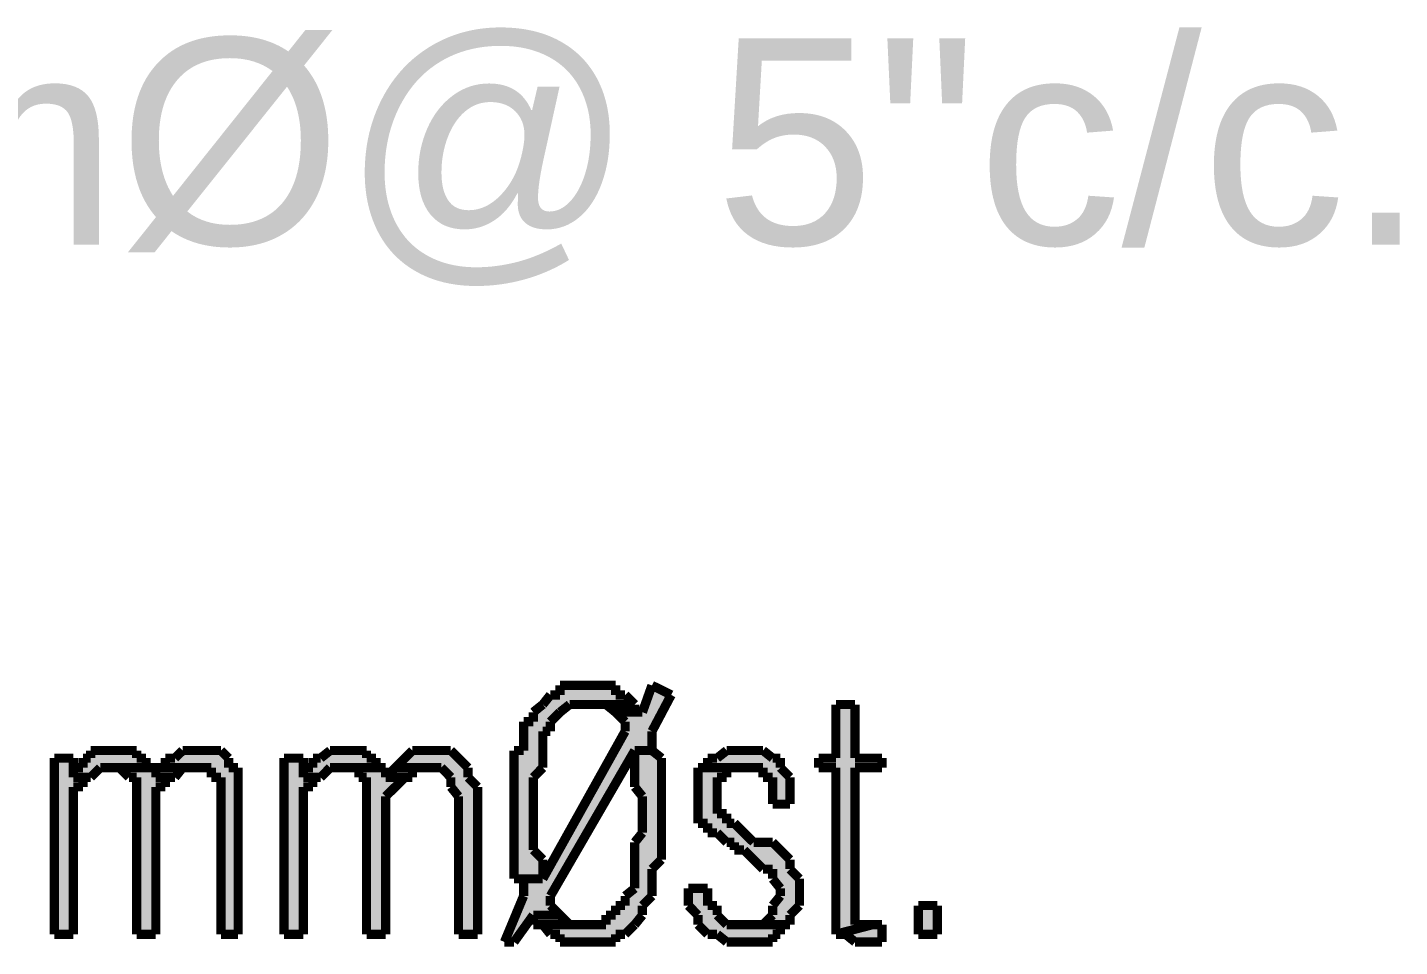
# Model space of a CAD drawing. Header units: millimetres. Extents: x 5 to 350, y 3 to 213.
# Drawn here: x 88.56 to 101.2, y 157.61 to 166.08 of the extents above; entities that cross this region are included whole.
import ezdxf

# ---------------------------------------------------------------- set-up
doc = ezdxf.new("R2010")
doc.units = ezdxf.units.MM
for name, color, linetype in [('H', 251, 'Continuous'), ('P', 255, 'Continuous'), ('T', 255, 'Continuous')]:
    doc.layers.add(name, color=color, linetype=linetype)
doc.styles.get("Standard").update_dxf_attribs({"font": 'arial.ttf'})

msp = doc.modelspace()

# ---------------------------------------------------------------- hatches: boundary and pattern name
at = {"layer": 'H', "linetype": 'Continuous'}
for points in [[(92.957, 157.656), (93.133, 158.08), (93.133, 158.238), (93.31, 158.238), (94.068, 159.597), (94.068, 159.685), (93.98, 159.773), (94.227, 159.773), (94.315, 160.02), (94.492, 159.932), (94.315, 159.597), (94.315, 159.42), (94.156, 159.42), (93.38, 158.08), (93.38, 157.992), (93.468, 157.903), (93.222, 157.903), (93.045, 157.656), (92.957, 157.656)], [(93.045, 158.238), (93.045, 159.42), (93.133, 159.42), (93.133, 159.685), (93.222, 159.685), (93.222, 159.773), (93.38, 159.932), (93.468, 159.932), (93.468, 160.02), (93.98, 160.02), (93.98, 159.932), (94.068, 159.932), (94.156, 159.844), (93.557, 159.844), (93.38, 159.685), (93.38, 159.597), (93.31, 159.597), (93.31, 159.262), (93.222, 159.173), (93.222, 158.503), (93.31, 158.415), (93.31, 158.238), (93.045, 158.238)], [(93.98, 159.773), (93.892, 159.844), (94.156, 159.844), (94.156, 159.773), (93.98, 159.773)], [(96.008, 157.727), (96.008, 159.262), (95.85, 159.262), (95.85, 159.35), (96.008, 159.35), (96.008, 159.844), (96.185, 159.844), (96.185, 159.35), (96.432, 159.35), (96.432, 159.262), (96.185, 159.262), (96.185, 157.815), (96.344, 157.815), (96.008, 157.727)], [(88.812, 157.727), (88.812, 159.35), (88.988, 159.35), (88.988, 159.173), (89.076, 159.173), (89.076, 159.085), (88.988, 159.085), (88.988, 157.727), (88.812, 157.727)], [(88.988, 159.173), (88.988, 159.262), (89.076, 159.262), (89.076, 159.35), (89.147, 159.35), (89.147, 159.42), (89.57, 159.42), (89.57, 159.35), (89.658, 159.35), (89.658, 159.262), (89.235, 159.262), (89.147, 159.173), (88.988, 159.173)], [(90.346, 157.727), (90.346, 159.173), (90.258, 159.173), (90.258, 159.262), (89.835, 159.262), (89.835, 159.35), (89.923, 159.35), (89.994, 159.42), (90.346, 159.42), (90.417, 159.35), (90.417, 159.262), (90.505, 159.262), (90.505, 157.727), (90.346, 157.727)], [(90.928, 157.727), (90.928, 159.35), (91.105, 159.35), (91.105, 159.173), (91.193, 159.173), (91.193, 159.085), (91.105, 159.085), (91.105, 157.727), (90.928, 157.727)], [(91.105, 159.173), (91.105, 159.262), (91.193, 159.262), (91.193, 159.35), (91.264, 159.35), (91.352, 159.42), (91.687, 159.42), (91.687, 159.35), (91.775, 159.35), (91.775, 159.262), (91.352, 159.262), (91.264, 159.173), (91.105, 159.173)], [(92.534, 157.727), (92.534, 158.997), (92.463, 159.085), (92.463, 159.173), (92.375, 159.262), (91.952, 159.262), (92.11, 159.42), (92.463, 159.42), (92.622, 159.262), (92.622, 159.173), (92.71, 159.085), (92.71, 157.727), (92.534, 157.727)], [(93.468, 157.656), (93.468, 157.727), (93.38, 157.727), (93.31, 157.815), (93.892, 157.815), (93.892, 157.903), (93.98, 157.903), (93.98, 157.992), (94.068, 157.992), (94.068, 158.08), (94.156, 158.15), (94.156, 158.574), (94.227, 158.662), (94.227, 158.997), (94.156, 159.085), (94.156, 159.42), (94.315, 159.42), (94.403, 159.35), (94.403, 158.415), (94.315, 158.327), (94.315, 158.08), (94.227, 157.992), (94.227, 157.903), (94.068, 157.727), (93.98, 157.727), (93.98, 157.656), (93.468, 157.656)], [(95.426, 158.926), (95.426, 159.173), (95.338, 159.173), (95.338, 159.262), (94.827, 159.262), (94.827, 159.35), (94.915, 159.35), (95.003, 159.42), (95.338, 159.42), (95.426, 159.35), (95.497, 159.35), (95.497, 159.262), (95.585, 159.173), (95.585, 158.926), (95.426, 158.926)], [(89.57, 157.727), (89.57, 159.173), (89.5, 159.173), (89.412, 159.262), (89.747, 159.262), (89.747, 159.173), (89.835, 159.173), (89.835, 159.085), (89.747, 159.085), (89.747, 157.727), (89.57, 157.727)], [(89.747, 159.173), (89.747, 159.262), (89.994, 159.262), (89.923, 159.173), (89.747, 159.173)], [(91.687, 157.727), (91.687, 159.173), (91.616, 159.173), (91.616, 159.262), (91.863, 159.262), (91.863, 159.173), (92.04, 159.173), (91.863, 158.997), (91.863, 157.727), (91.687, 157.727)], [(91.863, 159.173), (91.952, 159.262), (92.11, 159.262), (92.11, 159.173), (91.863, 159.173)], [(95.338, 157.815), (95.426, 157.903), (95.426, 157.992), (95.497, 158.08), (95.497, 158.15), (95.426, 158.238), (95.426, 158.327), (95.338, 158.327), (95.162, 158.503), (95.074, 158.503), (95.074, 158.574), (95.003, 158.574), (94.915, 158.662), (94.827, 158.662), (94.827, 158.75), (94.738, 158.75), (94.738, 159.262), (95.003, 159.262), (95.003, 159.173), (94.915, 159.173), (94.915, 158.838), (95.003, 158.838), (95.003, 158.75), (95.074, 158.75), (95.25, 158.574), (95.426, 158.574), (95.585, 158.415), (95.585, 158.327), (95.673, 158.238), (95.673, 157.992), (95.585, 157.903), (95.585, 157.815), (95.338, 157.815)], [(95.003, 157.656), (94.915, 157.727), (94.827, 157.727), (94.738, 157.815), (94.738, 157.903), (94.65, 157.992), (94.65, 158.15), (94.827, 158.15), (94.827, 157.992), (94.915, 157.992), (94.915, 157.903), (95.003, 157.815), (95.497, 157.815), (95.497, 157.727), (95.426, 157.727), (95.426, 157.656), (95.003, 157.656)], [(96.767, 157.727), (96.767, 157.992), (96.943, 157.992), (96.943, 157.727), (96.767, 157.727)], [(93.222, 157.815), (93.222, 157.903), (93.468, 157.903), (93.557, 157.815), (93.222, 157.815)], [(96.185, 157.656), (96.097, 157.727), (96.008, 157.727), (96.344, 157.815), (96.432, 157.815), (96.432, 157.656), (96.185, 157.656)]]:
    msp.add_hatch(color=256, dxfattribs=at).paths.add_polyline_path(points)

# ---------------------------------------------------------------- linework, layer by layer
at = {"layer": 'P', "const_width": 0.085}
for points in [[(93.557, 160.02), (93.468, 160.02)], [(93.468, 160.02), (93.468, 159.932)], [(93.645, 160.02), (93.557, 160.02)], [(93.733, 160.02), (93.645, 160.02)], [(93.804, 160.02), (93.733, 160.02)], [(93.892, 160.02), (93.804, 160.02)], [(93.804, 160.02), (93.804, 160.02)], [(93.98, 160.02), (93.892, 160.02)], [(93.98, 159.932), (93.98, 160.02)], [(94.315, 160.02), (94.227, 159.773)], [(94.492, 159.932), (94.315, 160.02)], [(93.38, 159.932), (93.31, 159.844)], [(93.468, 159.932), (93.38, 159.932)], [(94.068, 159.932), (93.98, 159.932)], [(94.156, 159.844), (94.068, 159.932)], [(94.315, 159.597), (94.492, 159.932)], [(93.31, 159.844), (93.222, 159.773)], [(93.222, 159.773), (93.222, 159.685)], [(93.38, 159.685), (93.468, 159.773)], [(93.468, 159.773), (93.557, 159.844)], [(93.557, 159.844), (93.645, 159.844)], [(93.645, 159.844), (93.733, 159.844)], [(94.156, 159.844), (93.733, 159.844)], [(93.733, 159.844), (93.804, 159.844)], [(93.733, 159.844), (94.156, 159.844)], [(93.804, 159.844), (93.892, 159.844)], [(93.892, 159.844), (93.98, 159.773)], [(93.98, 159.773), (94.227, 159.773)], [(94.227, 159.773), (93.98, 159.773)], [(93.98, 159.773), (94.068, 159.685)], [(94.156, 159.773), (94.156, 159.844)], [(94.227, 159.773), (94.156, 159.773)], [(96.185, 159.844), (96.008, 159.844)], [(96.008, 159.844), (96.008, 159.35)], [(96.185, 159.35), (96.185, 159.844)], [(93.222, 159.685), (93.133, 159.685)], [(93.133, 159.685), (93.133, 159.597)], [(93.38, 159.597), (93.38, 159.685)], [(94.068, 159.685), (94.068, 159.597)], [(93.133, 159.597), (93.133, 159.508)], [(94.068, 159.597), (93.31, 158.238)], [(93.31, 159.508), (93.31, 159.597)], [(93.31, 159.597), (93.38, 159.597)], [(94.315, 159.508), (94.315, 159.597)], [(89.235, 159.42), (89.147, 159.42)], [(89.147, 159.42), (89.147, 159.35)], [(89.323, 159.42), (89.235, 159.42)], [(89.412, 159.42), (89.323, 159.42)], [(89.5, 159.42), (89.412, 159.42)], [(89.412, 159.42), (89.412, 159.42)], [(89.57, 159.42), (89.5, 159.42)], [(89.57, 159.35), (89.57, 159.42)], [(89.994, 159.42), (89.923, 159.35)], [(90.082, 159.42), (89.994, 159.42)], [(90.17, 159.42), (90.082, 159.42)], [(90.258, 159.42), (90.17, 159.42)], [(90.346, 159.42), (90.258, 159.42)], [(90.258, 159.42), (90.258, 159.42)], [(90.417, 159.35), (90.346, 159.42)], [(91.352, 159.42), (91.264, 159.35)], [(91.44, 159.42), (91.352, 159.42)], [(91.528, 159.42), (91.44, 159.42)], [(91.616, 159.42), (91.528, 159.42)], [(91.687, 159.42), (91.616, 159.42)], [(91.616, 159.42), (91.616, 159.42)], [(91.687, 159.35), (91.687, 159.42)], [(92.11, 159.42), (92.04, 159.35)], [(92.198, 159.42), (92.11, 159.42)], [(92.287, 159.42), (92.198, 159.42)], [(92.375, 159.42), (92.287, 159.42)], [(92.463, 159.42), (92.375, 159.42)], [(92.534, 159.35), (92.463, 159.42)], [(93.133, 159.42), (93.045, 159.42)], [(93.045, 159.42), (93.045, 159.35)], [(93.133, 159.508), (93.133, 159.42)], [(93.31, 159.42), (93.31, 159.508)], [(93.31, 159.35), (93.31, 159.42)], [(93.38, 158.08), (94.156, 159.42)], [(94.315, 159.42), (94.156, 159.42)], [(94.156, 159.42), (94.156, 159.35)], [(94.156, 159.42), (94.315, 159.42)], [(94.315, 159.42), (94.315, 159.508)], [(94.403, 159.35), (94.315, 159.42)], [(94.315, 159.42), (94.315, 159.42)], [(95.003, 159.42), (94.915, 159.35)], [(95.074, 159.42), (95.003, 159.42)], [(95.162, 159.42), (95.074, 159.42)], [(95.25, 159.42), (95.162, 159.42)], [(95.162, 159.42), (95.162, 159.42)], [(95.338, 159.42), (95.25, 159.42)], [(95.426, 159.35), (95.338, 159.42)], [(88.988, 159.35), (88.812, 159.35)], [(88.812, 159.35), (88.812, 157.727)], [(88.988, 159.173), (88.988, 159.35)], [(89.076, 159.262), (88.988, 159.262)], [(88.988, 159.262), (88.988, 159.173)], [(89.147, 159.35), (89.076, 159.35)], [(89.076, 159.35), (89.076, 159.262)], [(89.147, 159.173), (89.235, 159.262)], [(89.235, 159.262), (89.323, 159.262)], [(89.658, 159.262), (89.323, 159.262)], [(89.323, 159.262), (89.412, 159.262)], [(89.323, 159.262), (89.658, 159.262)], [(89.412, 159.262), (89.5, 159.173)], [(89.658, 159.35), (89.57, 159.35)], [(89.658, 159.262), (89.658, 159.35)], [(89.747, 159.262), (89.658, 159.262)], [(89.747, 159.173), (89.747, 159.262)], [(89.835, 159.262), (89.747, 159.262)], [(89.747, 159.262), (89.747, 159.173)], [(89.923, 159.35), (89.835, 159.35)], [(89.835, 159.35), (89.835, 159.262)], [(90.082, 159.262), (89.835, 159.262)], [(89.835, 159.262), (90.082, 159.262)], [(89.923, 159.173), (89.994, 159.262)], [(89.994, 159.262), (90.082, 159.262)], [(90.082, 159.262), (90.082, 159.262)], [(90.082, 159.262), (90.17, 159.262)], [(90.17, 159.262), (90.258, 159.262)], [(90.258, 159.262), (90.258, 159.173)], [(90.417, 159.262), (90.417, 159.35)], [(90.505, 159.262), (90.417, 159.262)], [(90.505, 159.173), (90.505, 159.262)], [(91.105, 159.35), (90.928, 159.35)], [(90.928, 159.35), (90.928, 157.727)], [(91.105, 159.173), (91.105, 159.35)], [(91.193, 159.262), (91.105, 159.262)], [(91.105, 159.262), (91.105, 159.173)], [(91.264, 159.35), (91.193, 159.35)], [(91.193, 159.35), (91.193, 159.262)], [(91.264, 159.173), (91.352, 159.262)], [(91.352, 159.262), (91.44, 159.262)], [(91.775, 159.262), (91.44, 159.262)], [(91.44, 159.262), (91.528, 159.262)], [(91.44, 159.262), (91.775, 159.262)], [(91.528, 159.262), (91.616, 159.262)], [(91.616, 159.262), (91.616, 159.173)], [(91.775, 159.35), (91.687, 159.35)], [(91.775, 159.262), (91.775, 159.35)], [(91.863, 159.262), (91.775, 159.262)], [(91.863, 159.173), (91.863, 159.262)], [(91.952, 159.262), (91.863, 159.173)], [(92.04, 159.35), (91.952, 159.262)], [(92.287, 159.262), (91.952, 159.262)], [(91.952, 159.262), (92.287, 159.262)], [(92.11, 159.173), (92.11, 159.262)], [(92.11, 159.262), (92.198, 159.262)], [(92.198, 159.262), (92.287, 159.262)], [(92.287, 159.262), (92.375, 159.262)], [(92.375, 159.262), (92.463, 159.173)], [(92.622, 159.262), (92.534, 159.35)], [(92.622, 159.173), (92.622, 159.262)], [(93.045, 159.35), (93.045, 159.262)], [(93.045, 159.262), (93.045, 159.173)], [(93.222, 159.173), (93.31, 159.262)], [(93.31, 159.262), (93.31, 159.35)], [(94.156, 159.35), (94.156, 159.262)], [(94.156, 159.262), (94.156, 159.173)], [(94.403, 159.262), (94.403, 159.35)], [(94.403, 159.173), (94.403, 159.262)], [(94.827, 159.262), (94.738, 159.262)], [(94.738, 159.262), (94.738, 159.173)], [(94.915, 159.35), (94.827, 159.35)], [(94.827, 159.35), (94.827, 159.262)], [(95.162, 159.262), (94.827, 159.262)], [(94.827, 159.262), (95.162, 159.262)], [(95.003, 159.173), (95.003, 159.262)], [(95.003, 159.262), (95.074, 159.262)], [(95.074, 159.262), (95.162, 159.262)], [(95.162, 159.262), (95.25, 159.262)], [(95.25, 159.262), (95.338, 159.262)], [(95.338, 159.262), (95.338, 159.173)], [(95.497, 159.35), (95.426, 159.35)], [(95.497, 159.262), (95.497, 159.35)], [(95.585, 159.173), (95.497, 159.262)], [(96.008, 159.35), (95.85, 159.35)], [(95.85, 159.35), (95.85, 159.262)], [(95.85, 159.262), (96.008, 159.262)], [(96.008, 159.262), (96.008, 158.08)], [(96.432, 159.35), (96.185, 159.35)], [(96.185, 158.08), (96.185, 159.262)], [(96.185, 159.262), (96.432, 159.262)], [(96.432, 159.262), (96.432, 159.35)], [(89.076, 159.173), (88.988, 159.173)], [(88.988, 159.173), (89.076, 159.173)], [(89.076, 159.085), (89.076, 159.173)], [(89.076, 159.173), (89.147, 159.173)], [(89.5, 159.173), (89.57, 159.173)], [(89.57, 159.173), (89.57, 159.085)], [(89.923, 159.173), (89.747, 159.173)], [(89.747, 159.173), (89.923, 159.173)], [(89.835, 159.085), (89.835, 159.173)], [(89.835, 159.173), (89.923, 159.173)], [(90.258, 159.173), (90.346, 159.173)], [(90.346, 159.173), (90.346, 159.085)], [(90.505, 159.085), (90.505, 159.173)], [(91.264, 159.173), (91.105, 159.173)], [(91.105, 159.173), (91.264, 159.173)], [(91.193, 159.085), (91.193, 159.173)], [(91.193, 159.173), (91.264, 159.173)], [(91.616, 159.173), (91.687, 159.173)], [(91.687, 159.173), (91.687, 159.085)], [(92.04, 159.173), (91.863, 159.173)], [(91.863, 159.173), (92.04, 159.173)], [(91.952, 159.085), (92.04, 159.173)], [(92.04, 159.173), (92.11, 159.173)], [(92.463, 159.173), (92.463, 159.085)], [(92.71, 159.085), (92.622, 159.173)], [(93.045, 159.173), (93.045, 159.085)], [(93.222, 159.085), (93.222, 159.173)], [(94.156, 159.173), (94.156, 159.085)], [(94.403, 159.085), (94.403, 159.173)], [(94.738, 159.173), (94.738, 159.085)], [(94.915, 159.085), (94.915, 159.173)], [(94.915, 159.173), (95.003, 159.173)], [(95.338, 159.173), (95.426, 159.173)], [(95.426, 159.173), (95.426, 159.085)], [(95.585, 159.085), (95.585, 159.173)], [(88.988, 158.997), (88.988, 159.085)], [(88.988, 159.085), (89.076, 159.085)], [(89.57, 159.085), (89.57, 158.997)], [(89.747, 158.997), (89.747, 159.085)], [(89.747, 159.085), (89.835, 159.085)], [(90.346, 159.085), (90.346, 158.997)], [(90.505, 158.997), (90.505, 159.085)], [(91.105, 158.997), (91.105, 159.085)], [(91.105, 159.085), (91.193, 159.085)], [(91.687, 159.085), (91.687, 158.997)], [(91.863, 158.997), (91.952, 159.085)], [(92.463, 159.085), (92.534, 158.997)], [(92.71, 158.997), (92.71, 159.085)], [(93.045, 159.085), (93.045, 158.997)], [(93.222, 158.997), (93.222, 159.085)], [(94.156, 159.085), (94.227, 158.997)], [(94.403, 158.997), (94.403, 159.085)], [(94.738, 159.085), (94.738, 158.997)], [(94.915, 158.997), (94.915, 159.085)], [(95.426, 159.085), (95.426, 158.997)], [(95.585, 158.997), (95.585, 159.085)], [(88.988, 157.727), (88.988, 158.997)], [(89.57, 158.997), (89.57, 158.926)], [(89.57, 158.926), (89.57, 158.838)], [(89.747, 157.727), (89.747, 158.997)], [(90.346, 158.997), (90.346, 158.926)], [(90.346, 158.926), (90.346, 158.838)], [(90.505, 158.926), (90.505, 158.997)], [(90.505, 157.727), (90.505, 158.926)], [(91.105, 157.727), (91.105, 158.997)], [(91.687, 158.997), (91.687, 158.926)], [(91.687, 158.926), (91.687, 158.838)], [(91.863, 157.727), (91.863, 158.997)], [(92.534, 158.997), (92.534, 158.926)], [(92.534, 158.926), (92.534, 158.838)], [(92.71, 158.926), (92.71, 158.997)], [(92.71, 157.727), (92.71, 158.926)], [(93.045, 158.997), (93.045, 158.926)], [(93.045, 158.926), (93.045, 158.838)], [(93.222, 158.926), (93.222, 158.997)], [(93.222, 158.838), (93.222, 158.926)], [(94.227, 158.997), (94.227, 158.926)], [(94.227, 158.926), (94.227, 158.838)], [(94.403, 158.926), (94.403, 158.997)], [(94.403, 158.838), (94.403, 158.926)], [(94.738, 158.997), (94.738, 158.926)], [(94.738, 158.926), (94.738, 158.838)], [(94.915, 158.926), (94.915, 158.997)], [(94.915, 158.838), (94.915, 158.926)], [(95.426, 158.997), (95.426, 158.926)], [(95.426, 158.926), (95.585, 158.926)], [(95.585, 158.926), (95.585, 158.997)], [(89.57, 158.838), (89.57, 157.727)], [(90.346, 158.838), (90.346, 157.727)], [(91.687, 158.838), (91.687, 157.727)], [(92.534, 158.838), (92.534, 157.727)], [(93.045, 158.838), (93.045, 158.75)], [(93.222, 158.75), (93.222, 158.838)], [(94.227, 158.838), (94.227, 158.75)], [(94.403, 158.75), (94.403, 158.838)], [(94.738, 158.838), (94.738, 158.75)], [(95.003, 158.838), (94.915, 158.838)], [(95.003, 158.75), (95.003, 158.838)], [(93.045, 158.75), (93.045, 158.662)], [(93.045, 158.662), (93.045, 158.574)], [(93.222, 158.662), (93.222, 158.75)], [(93.222, 158.574), (93.222, 158.662)], [(94.227, 158.662), (94.156, 158.574)], [(94.227, 158.75), (94.227, 158.662)], [(94.403, 158.662), (94.403, 158.75)], [(94.403, 158.574), (94.403, 158.662)], [(94.738, 158.75), (94.827, 158.75)], [(94.827, 158.75), (94.827, 158.662)], [(94.827, 158.662), (94.915, 158.662)], [(94.915, 158.662), (95.003, 158.574)], [(95.074, 158.75), (95.003, 158.75)], [(95.162, 158.662), (95.074, 158.75)], [(95.25, 158.574), (95.162, 158.662)], [(93.045, 158.574), (93.045, 158.503)], [(93.045, 158.503), (93.045, 158.415)], [(93.222, 158.503), (93.222, 158.574)], [(93.31, 158.415), (93.222, 158.503)], [(94.156, 158.574), (94.156, 158.503)], [(94.156, 158.503), (94.156, 158.415)], [(94.403, 158.503), (94.403, 158.574)], [(94.403, 158.415), (94.403, 158.503)], [(95.003, 158.574), (95.074, 158.574)], [(95.074, 158.574), (95.074, 158.503)], [(95.074, 158.503), (95.162, 158.503)], [(95.162, 158.503), (95.25, 158.415)], [(95.338, 158.574), (95.25, 158.574)], [(95.426, 158.574), (95.338, 158.574)], [(95.497, 158.503), (95.426, 158.574)], [(95.585, 158.415), (95.497, 158.503)], [(93.045, 158.415), (93.045, 158.327)], [(93.31, 158.327), (93.31, 158.415)], [(94.156, 158.415), (94.156, 158.327)], [(94.315, 158.327), (94.403, 158.415)], [(95.25, 158.415), (95.338, 158.327)], [(95.585, 158.327), (95.585, 158.415)], [(93.045, 158.327), (93.045, 158.238)], [(93.31, 158.238), (93.31, 158.327)], [(94.156, 158.327), (94.156, 158.238)], [(94.315, 158.238), (94.315, 158.327)], [(95.338, 158.327), (95.426, 158.327)], [(95.426, 158.327), (95.426, 158.238)], [(95.673, 158.238), (95.585, 158.327)], [(93.045, 158.238), (93.133, 158.238)], [(93.31, 158.238), (93.133, 158.238)], [(93.133, 158.238), (93.133, 158.15)], [(93.133, 158.238), (93.31, 158.238)], [(93.133, 158.15), (93.133, 158.08)], [(94.156, 158.15), (94.068, 158.08)], [(94.156, 158.238), (94.156, 158.15)], [(94.315, 158.15), (94.315, 158.238)], [(94.315, 158.08), (94.315, 158.15)], [(94.827, 158.15), (94.65, 158.15)], [(94.65, 158.15), (94.65, 158.08)], [(94.827, 158.08), (94.827, 158.15)], [(95.426, 158.238), (95.497, 158.15)], [(95.497, 158.15), (95.497, 158.08)], [(95.673, 158.15), (95.673, 158.238)], [(95.673, 158.08), (95.673, 158.15)], [(93.133, 158.08), (92.957, 157.656)], [(93.38, 157.992), (93.38, 158.08)], [(94.068, 158.08), (94.068, 157.992)], [(94.227, 157.992), (94.315, 158.08)], [(94.65, 158.08), (94.65, 157.992)], [(94.827, 157.992), (94.827, 158.08)], [(95.497, 158.08), (95.426, 157.992)], [(95.673, 157.992), (95.673, 158.08)], [(96.008, 158.08), (96.008, 157.992)], [(96.185, 157.992), (96.185, 158.08)], [(93.045, 157.656), (93.222, 157.903)], [(93.468, 157.903), (93.222, 157.903)], [(93.222, 157.903), (93.222, 157.815)], [(93.222, 157.903), (93.468, 157.903)], [(93.468, 157.903), (93.38, 157.992)], [(93.557, 157.815), (93.468, 157.903)], [(93.98, 157.903), (93.892, 157.903)], [(93.892, 157.903), (93.892, 157.815)], [(94.068, 157.992), (93.98, 157.992)], [(93.98, 157.992), (93.98, 157.903)], [(94.156, 157.815), (94.227, 157.903)], [(94.227, 157.903), (94.227, 157.992)], [(94.65, 157.992), (94.738, 157.903)], [(94.738, 157.903), (94.738, 157.815)], [(94.915, 157.992), (94.827, 157.992)], [(94.915, 157.903), (94.915, 157.992)], [(95.003, 157.815), (94.915, 157.903)], [(95.426, 157.903), (95.338, 157.815)], [(95.426, 157.992), (95.426, 157.903)], [(95.585, 157.903), (95.673, 157.992)], [(95.585, 157.815), (95.585, 157.903)], [(96.008, 157.992), (96.008, 157.903)], [(96.008, 157.903), (96.008, 157.815)], [(96.185, 157.903), (96.185, 157.992)], [(96.185, 157.815), (96.185, 157.903)], [(96.767, 157.727), (96.767, 157.992)], [(96.767, 157.992), (96.943, 157.992)], [(96.943, 157.992), (96.943, 157.727)], [(93.222, 157.815), (93.31, 157.815)], [(93.31, 157.815), (93.733, 157.815)], [(93.733, 157.815), (93.31, 157.815)], [(93.31, 157.815), (93.38, 157.727)], [(93.645, 157.815), (93.557, 157.815)], [(93.733, 157.815), (93.645, 157.815)], [(93.804, 157.815), (93.733, 157.815)], [(93.892, 157.815), (93.804, 157.815)], [(94.068, 157.727), (94.156, 157.815)], [(94.738, 157.815), (94.827, 157.727)], [(95.074, 157.815), (95.003, 157.815)], [(95.162, 157.815), (95.074, 157.815)], [(95.497, 157.815), (95.162, 157.815)], [(95.25, 157.815), (95.162, 157.815)], [(95.162, 157.815), (95.497, 157.815)], [(95.338, 157.815), (95.25, 157.815)], [(95.497, 157.727), (95.497, 157.815)], [(95.497, 157.815), (95.585, 157.815)], [(96.344, 157.815), (96.008, 157.727)], [(96.008, 157.815), (96.008, 157.727)], [(96.008, 157.727), (96.344, 157.815)], [(96.273, 157.815), (96.185, 157.815)], [(96.344, 157.815), (96.273, 157.815)], [(96.432, 157.815), (96.344, 157.815)], [(96.432, 157.656), (96.432, 157.815)], [(88.812, 157.727), (88.988, 157.727)], [(89.57, 157.727), (89.747, 157.727)], [(90.346, 157.727), (90.505, 157.727)], [(90.928, 157.727), (91.105, 157.727)], [(91.687, 157.727), (91.863, 157.727)], [(92.534, 157.727), (92.71, 157.727)], [(92.957, 157.656), (93.045, 157.656)], [(93.38, 157.727), (93.468, 157.727)], [(93.468, 157.727), (93.468, 157.656)], [(93.468, 157.656), (93.557, 157.656)], [(93.557, 157.656), (93.645, 157.656)], [(93.645, 157.656), (93.733, 157.656)], [(93.733, 157.656), (93.804, 157.656)], [(93.804, 157.656), (93.892, 157.656)], [(93.892, 157.656), (93.98, 157.656)], [(93.98, 157.656), (93.98, 157.727)], [(93.98, 157.727), (94.068, 157.727)], [(94.827, 157.727), (94.915, 157.727)], [(94.915, 157.727), (95.003, 157.656)], [(95.003, 157.656), (95.074, 157.656)], [(95.074, 157.656), (95.162, 157.656)], [(95.162, 157.656), (95.25, 157.656)], [(95.25, 157.656), (95.338, 157.656)], [(95.338, 157.656), (95.426, 157.656)], [(95.426, 157.656), (95.426, 157.727)], [(95.426, 157.727), (95.497, 157.727)], [(96.008, 157.727), (96.097, 157.727)], [(96.097, 157.727), (96.185, 157.656)], [(96.185, 157.656), (96.273, 157.656)], [(96.273, 157.656), (96.344, 157.656)], [(96.344, 157.656), (96.432, 157.656)], [(96.943, 157.727), (96.767, 157.727)], [(96.767, 157.727), (96.767, 157.727)]]:
    msp.add_lwpolyline(points, dxfattribs=at)

# ---------------------------------------------------------------- texts
at = {"layer": 'T', "insert": (83.5, 163.7), "char_height": 1.9, "attachment_point": 7}
msp.add_mtext('{\\fArial|b0|i0|c0|p18;8mmØ@ 5"c/c.}', dxfattribs=at)

doc.saveas('drawing.dxf')
